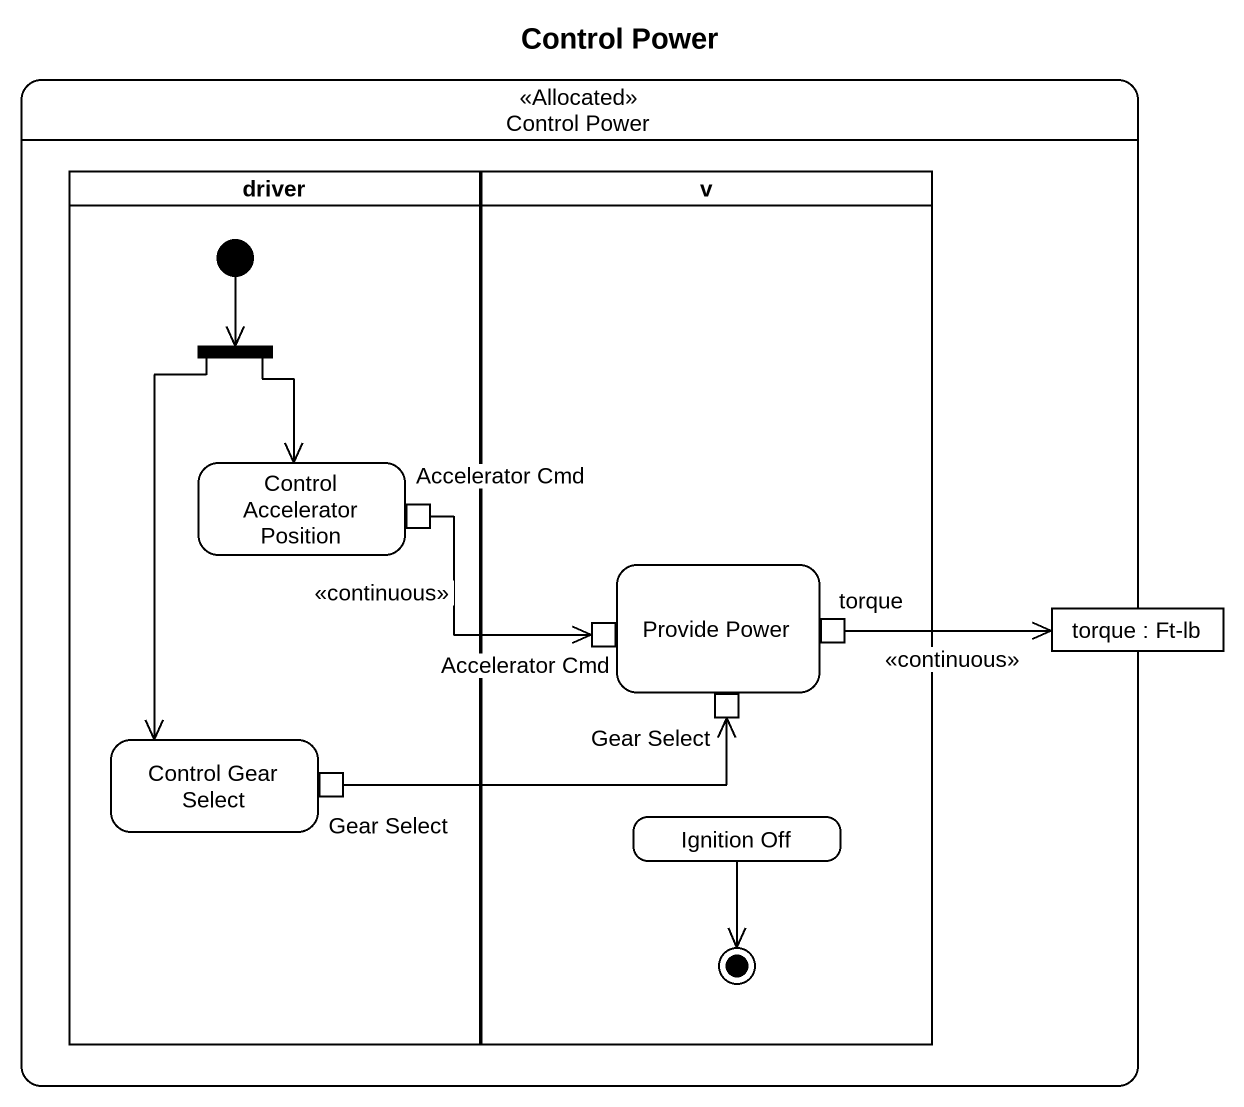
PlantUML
@startuml
title Control Power
hide empty description
state "Control Power" as Control_Power <<Allocated>> {
  state driver <<partition>> {
    state fork1 <<fork>>
    state "Control Accelerator Position" as Control_Accelerator_Position #FFFFFF {
      state "Accelerator Cmd" as Accelerator_Cmd <<outputPin>> #FFFFFF
    }
    state "Control Gear Select" as Control_Gear_Select #FFFFFF {
      state "Gear Select" as Gear_Select_2 <<outputPin>> #FFFFFF
    }
    [*] --> fork1
  }
  state v <<partition>> {
    state "Provide Power" as Provide_Power #FFFFFF {
      state "Accelerator Cmd" as Accelerator_Cmd_2 <<inputPin>> #FFFFFF
      state torque <<outputPin>> #FFFFFF
      state "Gear Select" as Gear_Select <<inputPin>> #FFFFFF
    }
    state "Ignition Off" as Ignition_Off #FFFFFF
    Ignition_Off --> [*]
  }
  state "torque : Ft-lb" as torque_2 <<object>> #FFFFFF
}
fork1 --> Control_Accelerator_Position
fork1 --> Control_Gear_Select
Accelerator_Cmd --> Accelerator_Cmd_2 : <<continuous>>
torque -right-> torque_2 : <<continuous>>
Gear_Select_2 -right-> Gear_Select
@enduml
